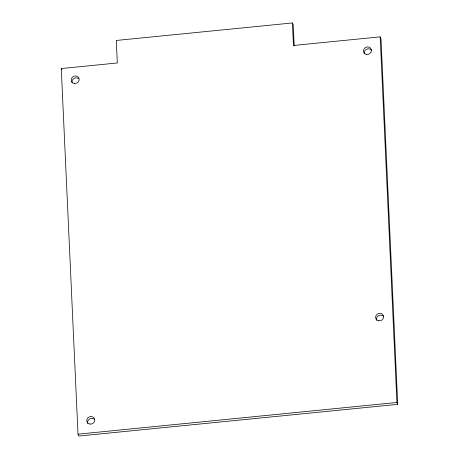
<?xml version="1.0" encoding="UTF-8"?>
<svg xmlns="http://www.w3.org/2000/svg" width="459" height="459" viewBox="0 0 459 459"><rect width="100%" height="100%" fill="white"/><g stroke="black" fill="none" stroke-linecap="round" stroke-linejoin="round"><path stroke-width="0.69" d="M292.423 22.95L116.288 40.455L117.315 62.975L61.276 68.546L78.007 434.168L78.816 436.05L397.724 404.356L380.993 38.734L380.184 36.852L293.45 45.475L292.423 22.95L293.226 24.832L294.196 45.946M78.007 434.168L396.92 402.474L397.724 404.356M61.276 68.546L61.81 69.802M380.184 36.852L396.92 402.474M364.4 53.932A4.056 3.718 -23.2 0 1 366.529 49.262A4.056 3.718 -23.2 0 1 371.601 50.352M87.761 423.565A4.056 3.718 -23.2 0 1 89.436 419.159A4.056 3.718 -23.2 0 1 94.296 419.274M72.178 82.97A4.056 3.718 -23.2 0 1 73.847 78.564A4.056 3.718 -23.2 0 1 78.707 78.684M376.592 320.325A4.056 3.718 -23.2 0 1 378.721 315.654A4.056 3.718 -23.2 0 1 383.793 316.75M366.546 54.42A4.056 3.718 -23.2 0 0 371.239 49.337A4.056 3.718 -23.2 0 0 364.463 48.321A4.056 3.718 -23.2 0 0 366.546 54.42M89.907 424.059A4.056 3.718 -23.2 0 0 94.6 418.969A4.056 3.718 -23.2 0 0 87.824 417.954A4.056 3.718 -23.2 0 0 89.907 424.059M74.318 83.463A4.056 3.718 -23.2 0 0 79.011 78.38A4.056 3.718 -23.2 0 0 72.241 77.359A4.056 3.718 -23.2 0 0 74.318 83.463M378.738 320.812A4.056 3.718 -23.2 0 0 383.431 315.729A4.056 3.718 -23.2 0 0 376.655 314.713A4.056 3.718 -23.2 0 0 378.738 320.812"/></g></svg>
